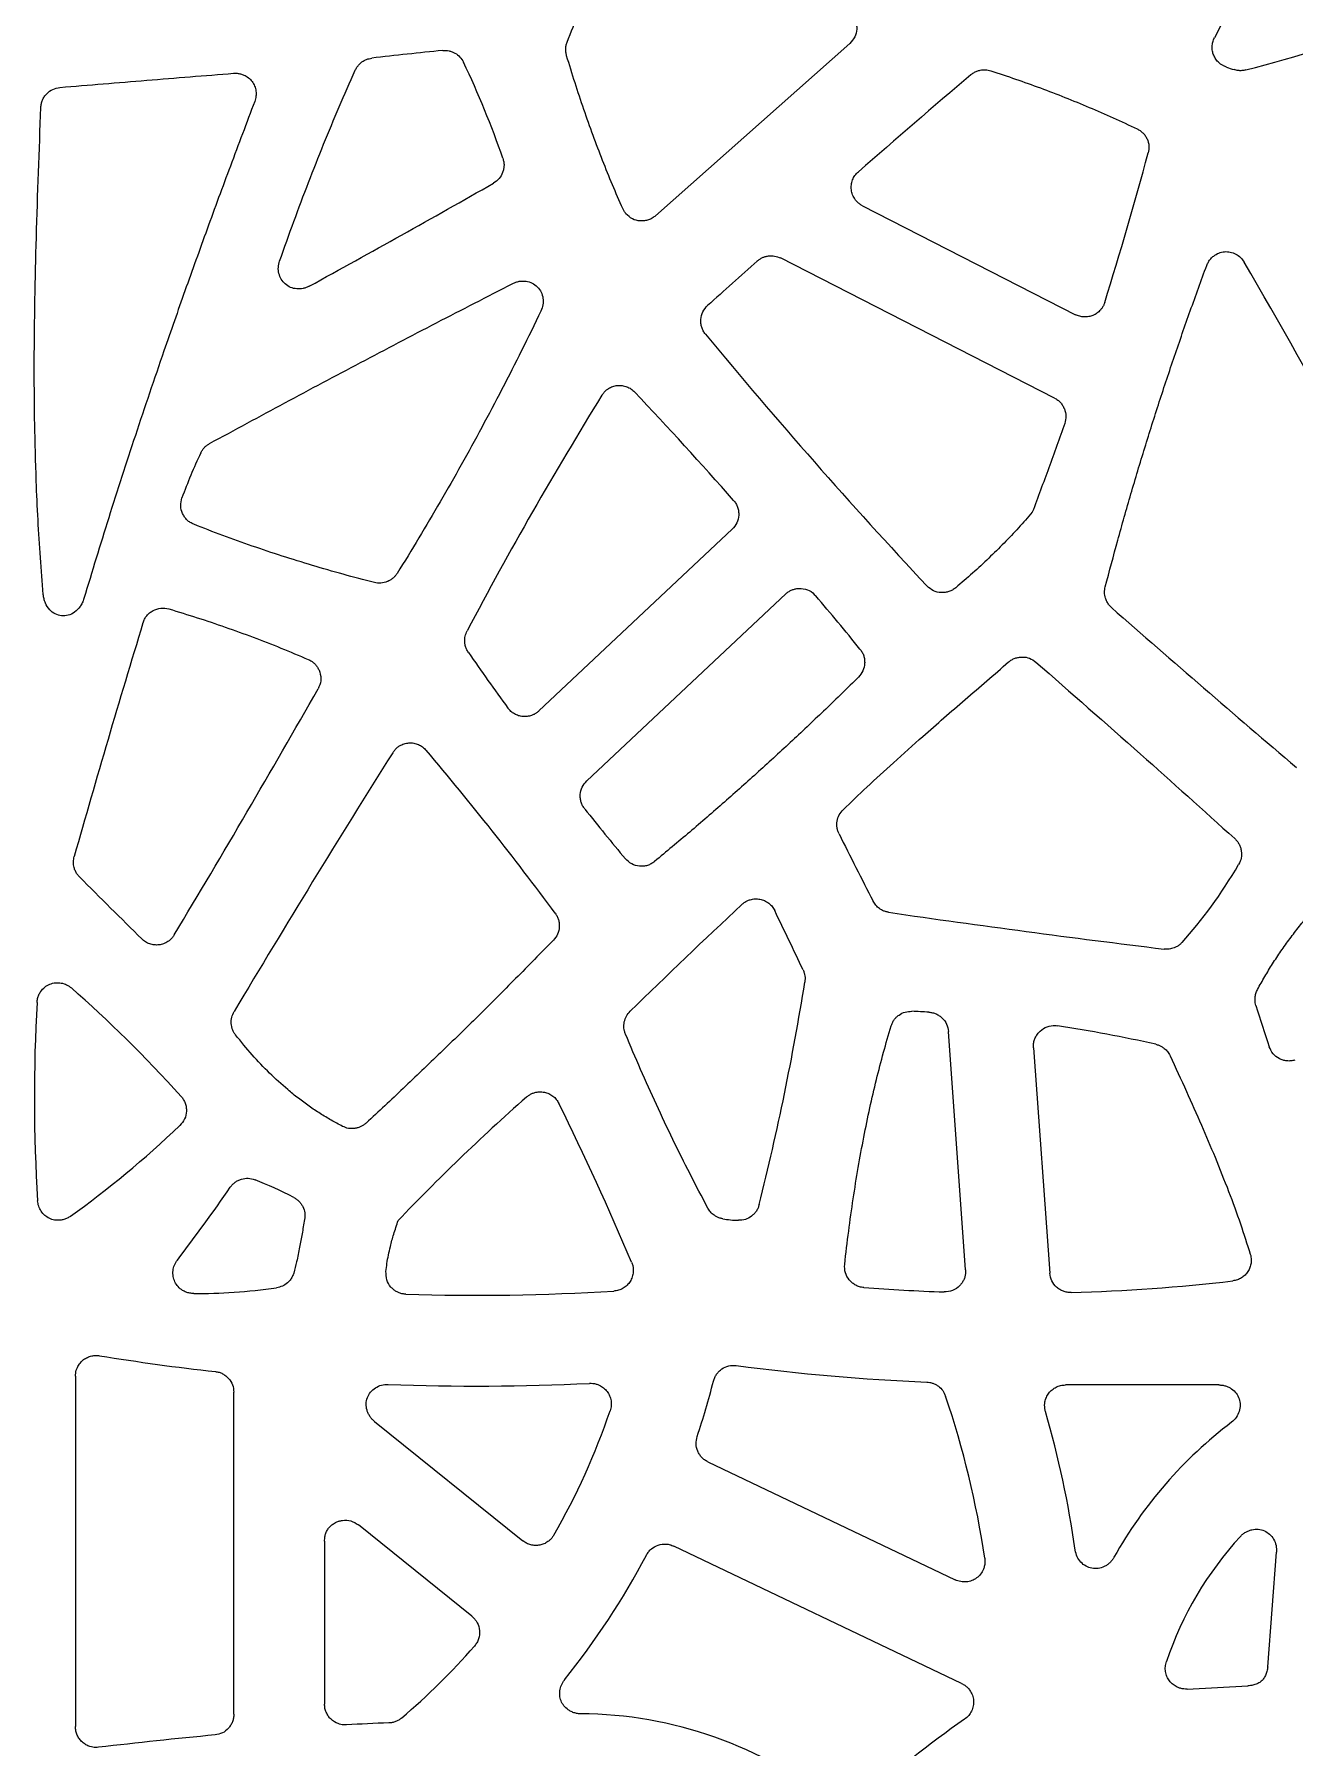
# Model space of a CAD drawing. Header units: millimetres. Extents: x -4 to 83, y 1 to 134.
# Drawn here: x -0.26 to 17.8, y 76.65 to 101.19 of the extents above; entities that cross this region are included whole.
import ezdxf

# ---------------------------------------------------------------- set-up
doc = ezdxf.new("R2010")
doc.units = ezdxf.units.MM

msp = doc.modelspace()

# ---------------------------------------------------------------- linework, layer by layer
at = {"color": 7, "linetype": 'Continuous', "lineweight": 25}
for p, q in [((18.223, 104.231), (16.646, 101.139)), ((8.639, 98.592), (11.421, 101.06)), ((11.606, 98.732), (14.655, 97.174)), ((14.355, 95.98), (10.43, 97.986)), ((6.969, 91.497), (9.738, 94.1)), ((10.504, 93.173), (7.655, 90.495)), ((13.081, 83.494), (12.835, 86.907)), ((14.055, 86.671), (14.288, 83.443)), ((0.329, 81.968), (0.329, 76.948)), ((2.598, 77.125), (2.598, 81.738)), ((16.71, 81.843), (14.512, 81.843)), ((4.613, 81.32), (6.738, 79.61)), ((9.39, 80.741), (12.932, 79.051)), ((6.007, 78.529), (4.382, 79.837)), ((3.898, 79.605), (3.898, 77.271)), ((13.025, 77.566), (8.9, 79.534)), ((17.409, 77.807), (17.535, 79.448)), ((16.256, 77.487), (17.127, 77.533))]:
    msp.add_line(p, q, dxfattribs=at)
for centre, radius, start, end in [((11.452, 122.511), 22.55, 284.4975, 290.2885), ((10.765, 47.747), 53.462, 95.5543, 96.6498), ((-6.307, 94.994), 13.503, 19.1071, 25.4178), ((26.596, 130.314), 31.167, 251.7159, 251.9314), ((133.085, -40.07), 184.862, 130.44716, 131.10649), ((-39.388, 114.357), 57.056, 342.6588, 344.8965), ((-84.636, 258.656), 183.696, 298.73527, 299.67845), ((127.32, -33.515), 176.132, 131.72411, 132.0345), ((-43.194, 62.521), 69.897, 25.42377, 30.43347), ((67.97, 145.254), 75.988, 219.52353, 223.14873), ((57.842, 65.184), 58.72, 148.32363, 152.11666), ((-41.262, 49.38), 68.118, 41.49782, 43.26587), ((8.505, 92.155), 7.068, 154.5373, 160.2103), ((-44.784, 46.326), 72.78, 39.26012, 40.04086), ((129.977, 223.151), 173.566, 228.58987, 229.74507), ((173.354, 40.302), 179.877, 163.04441, 164.15639), ((40.603, 116.331), 42.143, 214.7059, 216.0356), ((-153.942, 181.702), 181.56, 329.03606, 330.32437), ((157.749, -5.316), 180.633, 147.81476, 149.19412), ((-30.022, 61.009), 46.335, 36.5459, 40.2281), ((39.314, 115.354), 40.525, 218.562, 219.8638), ((172.874, 170.956), 180.868, 206.68327, 207.02512), ((78.342, 166.601), 109.91, 224.82509, 225.48218), ((88.857, 4.489), 115.472, 133.1568, 134.25427), ((-153.753, 9.576), 182.152, 25.42813, 25.7241), ((37.278, 263.246), 176.456, 261.75681, 263.05031), ((-25.588, 93.411), 36.825, 345.8783, 350.942), ((23.628, 85.975), 23.888, 176.7671, 183.5829), ((11.447, 68.271), 18.944, 86.6476, 87.3814), ((54.223, 98.87), 38.756, 197.4067, 198.321), ((11.109, 65.558), 21.68, 77.4898, 81.277), ((-32.867, 66.125), 44.719, 23.0032, 26.2086), ((-18.509, 99.19), 25.575, 322.5291, 325.417), ((13.864, 113.284), 30.129, 265.7333, 267.9254), ((13.863, 109.536), 26.379, 271.5849, 276.6324), ((6.063, 115.421), 32.294, 268.2274, 273.5096), ((6.063, 115.42), 33.594, 260.7696, 263.6254), ((13.864, 113.284), 31.429, 262.5633, 267.5576), ((6.063, 115.42), 33.594, 267.8643, 272.7793), ((-1.474, 84.681), 11.291, 341.5327, 345.7307), ((0.329, 77.438), 13.168, 8.4061, 18.8022), ((-1.474, 84.681), 9.991, 330.0495, 341.2728), ((0.329, 77.438), 14.468, 8.0994, 16.1479), ((20.727, 76.27), 6.333, 127.2858, 150.6575), ((20.727, 76.27), 5.033, 137.4575, 161.3448), ((-1.474, 84.681), 11.291, 321.2676, 332.1426), ((-1.474, 84.681), 9.991, 310.392, 318.8088), ((7.543, 71.315), 5.817, 51.1427, 89.7809)]:
    msp.add_arc(centre, radius, start, end, dxfattribs=at)
for points, knots in [([(7.372, 101.077), (7.429, 101.222), (7.544, 101.518), (7.73, 101.967), (7.862, 102.27), (7.929, 102.424)], [0, 0, 0, 0, 0.320717, 0.654023, 1, 1, 1, 1]), ([(11.443, 101.484), (11.456, 101.469), (11.482, 101.438), (11.507, 101.384), (11.521, 101.326), (11.523, 101.247), (11.501, 101.147), (11.448, 101.089), (11.421, 101.06)], [0, 0, 0, 0, 0.127946, 0.251048, 0.374825, 0.504707, 0.751676, 1, 1, 1, 1]), ([(16.818, 100.721), (16.805, 100.726), (16.778, 100.736), (16.742, 100.757), (16.703, 100.788), (16.665, 100.832), (16.634, 100.888), (16.616, 100.951), (16.612, 101.015), (16.62, 101.08), (16.638, 101.119), (16.646, 101.139)], [0, 0, 0, 0, 0.083404, 0.165583, 0.248235, 0.373392, 0.499467, 0.622628, 0.750865, 0.873622, 1, 1, 1, 1]), ([(5.591, 100.958), (5.606, 100.959), (5.636, 100.96), (5.681, 100.954), (5.725, 100.941), (5.78, 100.915), (5.842, 100.869), (5.873, 100.816), (5.888, 100.789)], [0, 0, 0, 0, 0.125883, 0.2493, 0.373272, 0.500779, 0.749942, 1, 1, 1, 1]), ([(7.365, 100.884), (7.361, 100.9), (7.353, 100.932), (7.351, 100.981), (7.356, 101.03), (7.367, 101.061), (7.372, 101.077)], [0, 0, 0, 0, 0.248921, 0.499979, 0.749651, 1, 1, 1, 1]), ([(8.169, 98.693), (8.12, 98.806), (8.02, 99.034), (7.879, 99.384), (7.743, 99.744), (7.611, 100.114), (7.484, 100.495), (7.405, 100.754), (7.365, 100.884)], [0, 0, 0, 0, 0.158097, 0.319517, 0.484344, 0.652652, 0.824515, 1, 1, 1, 1]), ([(3.254, 97.941), (3.321, 98.132), (3.455, 98.509), (3.666, 99.067), (3.882, 99.614), (4.105, 100.15), (4.26, 100.501), (4.337, 100.675)], [0, 0, 0, 0, 0.20564, 0.408402, 0.608344, 0.805523, 1, 1, 1, 1]), ([(4.337, 100.675), (4.345, 100.69), (4.36, 100.721), (4.393, 100.761), (4.438, 100.8), (4.498, 100.835), (4.549, 100.844), (4.574, 100.849)], [0, 0, 0, 0, 0.166699, 0.331806, 0.500344, 0.749838, 1, 1, 1, 1]), ([(13.157, 100.611), (13.17, 100.621), (13.197, 100.642), (13.243, 100.663), (13.299, 100.68), (13.367, 100.686), (13.417, 100.674), (13.441, 100.668)], [0, 0, 0, 0, 0.16658, 0.331794, 0.500522, 0.749873, 1, 1, 1, 1]), ([(13.441, 100.668), (13.56, 100.629), (13.799, 100.55), (14.153, 100.423), (14.504, 100.288), (14.852, 100.145), (15.197, 99.996), (15.424, 99.889), (15.538, 99.836)], [0, 0, 0, 0, 0.166802, 0.333442, 0.5, 0.666558, 0.833198, 1, 1, 1, 1]), ([(17.097, 100.679), (17.078, 100.675), (17.041, 100.668), (16.984, 100.669), (16.948, 100.679), (16.93, 100.684)], [0, 0, 0, 0, 0.335403, 0.664597, 1, 1, 1, 1]), ([(-0.166, 100.144), (-0.165, 100.163), (-0.162, 100.198), (-0.145, 100.249), (-0.119, 100.297), (-0.074, 100.353), (-0.001, 100.41), (0.071, 100.423), (0.106, 100.429)], [0, 0, 0, 0, 0.126418, 0.249204, 0.372642, 0.500948, 0.750339, 1, 1, 1, 1]), ([(0.106, 100.429), (0.521, 100.464), (1.35, 100.533), (2.18, 100.599), (2.595, 100.632)], [0, 0, 0, 0, 0.499447, 1, 1, 1, 1]), ([(2.595, 100.632), (2.612, 100.632), (2.645, 100.633), (2.695, 100.625), (2.75, 100.605), (2.808, 100.57), (2.861, 100.516), (2.898, 100.449), (2.917, 100.377), (2.919, 100.301), (2.904, 100.253), (2.897, 100.229)], [0, 0, 0, 0, 0.084798, 0.167363, 0.250089, 0.376405, 0.503178, 0.624447, 0.751969, 0.874104, 1, 1, 1, 1]), ([(-0.132, 93.167), (-0.147, 93.342), (-0.176, 93.698), (-0.209, 94.239), (-0.238, 94.881), (-0.258, 95.634), (-0.265, 96.798), (-0.237, 98.307), (-0.19, 99.523), (-0.166, 100.144)], [0, 0, 0, 0, 0.075574, 0.153249, 0.233044, 0.35142, 0.477216, 0.732809, 1, 1, 1, 1]), ([(2.897, 100.229), (2.78, 99.92), (2.549, 99.311), (2.217, 98.406), (1.899, 97.524), (1.555, 96.54), (1.188, 95.456), (0.805, 94.274), (0.567, 93.493), (0.449, 93.107)], [0, 0, 0, 0, 0.131428, 0.259408, 0.383949, 0.505057, 0.674605, 0.839576, 1, 1, 1, 1]), ([(15.538, 99.836), (15.553, 99.828), (15.584, 99.812), (15.623, 99.778), (15.656, 99.738), (15.69, 99.678), (15.715, 99.593), (15.704, 99.524), (15.698, 99.49)], [0, 0, 0, 0, 0.126391, 0.249361, 0.372844, 0.500723, 0.75011, 1, 1, 1, 1]), ([(6.452, 99.414), (6.456, 99.397), (6.466, 99.364), (6.47, 99.313), (6.464, 99.261), (6.445, 99.195), (6.403, 99.117), (6.346, 99.078), (6.318, 99.058)], [0, 0, 0, 0, 0.126413, 0.249395, 0.372848, 0.500628, 0.750099, 1, 1, 1, 1]), ([(11.606, 98.732), (11.592, 98.74), (11.564, 98.756), (11.527, 98.788), (11.491, 98.832), (11.46, 98.89), (11.442, 98.961), (11.442, 99.034), (11.46, 99.105), (11.494, 99.17), (11.529, 99.204), (11.546, 99.222)], [0, 0, 0, 0, 0.084644, 0.167155, 0.249773, 0.376041, 0.503038, 0.624502, 0.75188, 0.874089, 1, 1, 1, 1]), ([(8.215, 98.62), (8.207, 98.631), (8.189, 98.654), (8.176, 98.68), (8.169, 98.693)], [0, 0, 0, 0, 0.496738, 1, 1, 1, 1]), ([(8.639, 98.592), (8.623, 98.579), (8.593, 98.555), (8.539, 98.53), (8.482, 98.517), (8.403, 98.515), (8.302, 98.537), (8.244, 98.592), (8.215, 98.62)], [0, 0, 0, 0, 0.126549, 0.248566, 0.371151, 0.499336, 0.749993, 1, 1, 1, 1]), ([(3.678, 97.582), (3.664, 97.575), (3.636, 97.561), (3.591, 97.549), (3.545, 97.542), (3.484, 97.543), (3.409, 97.561), (3.333, 97.61), (3.273, 97.679), (3.24, 97.763), (3.23, 97.854), (3.246, 97.912), (3.254, 97.941)], [0, 0, 0, 0, 0.065081, 0.128732, 0.192368, 0.257408, 0.38034, 0.506593, 0.628349, 0.751971, 0.874706, 1, 1, 1, 1]), ([(10.096, 97.943), (10.108, 97.952), (10.131, 97.971), (10.17, 97.992), (10.212, 98.008), (10.27, 98.019), (10.347, 98.02), (10.402, 97.997), (10.43, 97.986)], [0, 0, 0, 0, 0.125706, 0.249135, 0.373195, 0.500753, 0.750134, 1, 1, 1, 1]), ([(16.536, 97.879), (16.544, 97.897), (16.559, 97.931), (16.593, 97.977), (16.641, 98.022), (16.707, 98.061), (16.789, 98.08), (16.874, 98.075), (16.953, 98.046), (17.024, 97.997), (17.056, 97.95), (17.072, 97.926)], [0, 0, 0, 0, 0.084741, 0.167814, 0.252166, 0.377344, 0.502032, 0.622892, 0.749506, 0.873214, 1, 1, 1, 1]), ([(15.082, 93.276), (15.141, 93.499), (15.26, 93.943), (15.449, 94.607), (15.647, 95.267), (15.855, 95.925), (16.073, 96.579), (16.299, 97.231), (16.457, 97.663), (16.536, 97.879)], [0, 0, 0, 0, 0.14293, 0.285787, 0.4286, 0.5714, 0.714213, 0.85707, 1, 1, 1, 1]), ([(2.25, 95.328), (2.61, 95.523), (3.329, 95.913), (4.414, 96.49), (5.501, 97.06), (6.23, 97.433), (6.594, 97.62)], [0, 0, 0, 0, 0.250053, 0.500063, 0.750042, 1, 1, 1, 1]), ([(6.594, 97.62), (6.609, 97.627), (6.638, 97.641), (6.686, 97.653), (6.735, 97.657), (6.798, 97.654), (6.875, 97.631), (6.95, 97.574), (7.006, 97.498), (7.031, 97.409), (7.032, 97.314), (7.009, 97.256), (6.998, 97.226)], [0, 0, 0, 0, 0.065924, 0.130258, 0.194523, 0.260249, 0.382329, 0.508153, 0.629047, 0.7511, 0.874191, 1, 1, 1, 1]), ([(6.998, 97.226), (6.906, 97.037), (6.724, 96.662), (6.44, 96.106), (6.152, 95.56), (5.858, 95.023), (5.557, 94.495), (5.252, 93.977), (5.042, 93.637), (4.937, 93.468)], [0, 0, 0, 0, 0.146731, 0.292112, 0.436178, 0.578964, 0.720504, 0.860837, 1, 1, 1, 1]), ([(9.355, 96.895), (9.344, 96.91), (9.321, 96.941), (9.299, 96.993), (9.288, 97.049), (9.287, 97.125), (9.308, 97.221), (9.36, 97.277), (9.386, 97.306)], [0, 0, 0, 0, 0.126739, 0.249309, 0.372495, 0.501015, 0.750363, 1, 1, 1, 1]), ([(15.075, 97.35), (15.07, 97.337), (15.061, 97.31), (15.039, 97.273), (15.008, 97.233), (14.965, 97.194), (14.908, 97.162), (14.845, 97.143), (14.78, 97.139), (14.715, 97.148), (14.675, 97.165), (14.655, 97.174)], [0, 0, 0, 0, 0.083528, 0.165394, 0.247326, 0.373313, 0.50073, 0.622793, 0.750154, 0.873577, 1, 1, 1, 1]), ([(7.87, 96.019), (7.879, 96.031), (7.896, 96.057), (7.928, 96.089), (7.97, 96.121), (8.026, 96.147), (8.093, 96.162), (8.162, 96.161), (8.228, 96.144), (8.29, 96.114), (8.323, 96.082), (8.34, 96.067)], [0, 0, 0, 0, 0.084414, 0.166922, 0.249489, 0.375505, 0.502853, 0.624662, 0.751794, 0.87416, 1, 1, 1, 1]), ([(14.355, 95.98), (14.371, 95.971), (14.402, 95.953), (14.441, 95.917), (14.473, 95.873), (14.505, 95.81), (14.527, 95.72), (14.51, 95.651), (14.501, 95.617)], [0, 0, 0, 0, 0.126812, 0.250224, 0.374523, 0.503908, 0.752259, 1, 1, 1, 1]), ([(2.124, 95.194), (2.131, 95.208), (2.145, 95.235), (2.175, 95.271), (2.21, 95.303), (2.237, 95.319), (2.25, 95.328)], [0, 0, 0, 0, 0.249069, 0.499854, 0.749842, 1, 1, 1, 1]), ([(2.025, 94.171), (2.007, 94.179), (1.973, 94.195), (1.928, 94.231), (1.89, 94.275), (1.853, 94.341), (1.827, 94.437), (1.845, 94.511), (1.854, 94.548)], [0, 0, 0, 0, 0.127075, 0.250036, 0.373811, 0.503236, 0.751855, 1, 1, 1, 1]), ([(9.757, 94.514), (9.769, 94.499), (9.793, 94.469), (9.817, 94.417), (9.83, 94.361), (9.833, 94.284), (9.814, 94.187), (9.763, 94.129), (9.738, 94.1)], [0, 0, 0, 0, 0.126726, 0.249392, 0.372927, 0.50216, 0.751453, 1, 1, 1, 1]), ([(14.037, 94.344), (13.972, 94.27), (13.841, 94.119), (13.632, 93.9), (13.412, 93.683), (13.182, 93.469), (13.021, 93.331), (12.94, 93.262)], [0, 0, 0, 0, 0.192429, 0.388421, 0.588205, 0.791997, 1, 1, 1, 1]), ([(4.611, 93.337), (4.462, 93.376), (4.165, 93.453), (3.725, 93.58), (3.29, 93.715), (2.862, 93.858), (2.44, 94.009), (2.163, 94.117), (2.025, 94.171)], [0, 0, 0, 0, 0.169958, 0.338498, 0.505695, 0.671626, 0.836367, 1, 1, 1, 1]), ([(4.937, 93.468), (4.928, 93.455), (4.91, 93.429), (4.877, 93.397), (4.838, 93.369), (4.782, 93.342), (4.704, 93.322), (4.642, 93.332), (4.611, 93.337)], [0, 0, 0, 0, 0.125977, 0.24929, 0.373146, 0.500713, 0.749976, 1, 1, 1, 1]), ([(12.94, 93.262), (12.924, 93.25), (12.895, 93.227), (12.843, 93.205), (12.787, 93.193), (12.712, 93.191), (12.616, 93.211), (12.559, 93.261), (12.53, 93.286)], [0, 0, 0, 0, 0.126745, 0.249549, 0.373192, 0.502361, 0.75149, 1, 1, 1, 1]), ([(15.173, 92.978), (15.16, 92.991), (15.134, 93.016), (15.105, 93.063), (15.081, 93.122), (15.067, 93.195), (15.077, 93.249), (15.082, 93.276)], [0, 0, 0, 0, 0.166726, 0.331637, 0.500504, 0.749931, 1, 1, 1, 1]), ([(0.449, 93.107), (0.442, 93.087), (0.428, 93.047), (0.387, 92.977), (0.322, 92.909), (0.228, 92.863), (0.13, 92.854), (0.035, 92.883), (-0.048, 92.947), (-0.097, 93.027), (-0.124, 93.103), (-0.13, 93.145), (-0.132, 93.167)], [0, 0, 0, 0, 0.073909, 0.146737, 0.275774, 0.391924, 0.500257, 0.607442, 0.723329, 0.852918, 0.925596, 1, 1, 1, 1]), ([(10.504, 93.173), (10.516, 93.183), (10.54, 93.204), (10.583, 93.228), (10.628, 93.244), (10.676, 93.252), (10.749, 93.253), (10.848, 93.232), (10.906, 93.175), (10.935, 93.147)], [0, 0, 0, 0, 0.10222, 0.200795, 0.298516, 0.398244, 0.502675, 0.751766, 1, 1, 1, 1]), ([(1.297, 92.76), (1.303, 92.778), (1.317, 92.815), (1.349, 92.863), (1.391, 92.904), (1.456, 92.946), (1.551, 92.98), (1.627, 92.966), (1.666, 92.959)], [0, 0, 0, 0, 0.126993, 0.249769, 0.373415, 0.502914, 0.751798, 1, 1, 1, 1]), ([(1.666, 92.959), (1.802, 92.918), (2.073, 92.835), (2.476, 92.7), (2.876, 92.555), (3.273, 92.401), (3.534, 92.29), (3.664, 92.235)], [0, 0, 0, 0, 0.200117, 0.400059, 0.599941, 0.799883, 1, 1, 1, 1]), ([(5.958, 92.337), (5.949, 92.352), (5.93, 92.383), (5.912, 92.434), (5.903, 92.497), (5.907, 92.57), (5.929, 92.62), (5.94, 92.645)], [0, 0, 0, 0, 0.166756, 0.331667, 0.500363, 0.749882, 1, 1, 1, 1]), ([(11.568, 92.384), (11.579, 92.369), (11.601, 92.339), (11.623, 92.289), (11.635, 92.235), (11.637, 92.162), (11.618, 92.069), (11.571, 92.012), (11.547, 91.983)], [0, 0, 0, 0, 0.126601, 0.249337, 0.372666, 0.500989, 0.750266, 1, 1, 1, 1]), ([(3.664, 92.235), (3.68, 92.227), (3.71, 92.213), (3.749, 92.182), (3.783, 92.145), (3.809, 92.103), (3.838, 92.033), (3.855, 91.929), (3.822, 91.852), (3.805, 91.814)], [0, 0, 0, 0, 0.102572, 0.201176, 0.298803, 0.398536, 0.50327, 0.75208, 1, 1, 1, 1]), ([(11.327, 90.083), (11.44, 90.191), (11.677, 90.419), (12.058, 90.768), (12.528, 91.187), (13.079, 91.666), (13.49, 92.02), (13.698, 92.199)], [0, 0, 0, 0, 0.147491, 0.310222, 0.488234, 0.7412, 1, 1, 1, 1]), ([(13.698, 92.199), (13.713, 92.21), (13.74, 92.231), (13.789, 92.254), (13.841, 92.267), (13.912, 92.273), (14.002, 92.26), (14.06, 92.218), (14.089, 92.197)], [0, 0, 0, 0, 0.126713, 0.25005, 0.374255, 0.503484, 0.752194, 1, 1, 1, 1]), ([(14.089, 92.197), (14.589, 91.759), (15.545, 90.923), (16.488, 90.073), (16.937, 89.669)], [0, 0, 0, 0, 0.524056, 1, 1, 1, 1]), ([(11.547, 91.983), (11.391, 91.83), (11.078, 91.523), (10.601, 91.072), (10.117, 90.628), (9.627, 90.191), (9.13, 89.761), (8.794, 89.481), (8.626, 89.341)], [0, 0, 0, 0, 0.166729, 0.333383, 0.5, 0.666617, 0.833271, 1, 1, 1, 1]), ([(6.969, 91.497), (6.958, 91.488), (6.937, 91.47), (6.901, 91.448), (6.856, 91.429), (6.801, 91.416), (6.738, 91.415), (6.675, 91.428), (6.617, 91.453), (6.564, 91.49), (6.538, 91.523), (6.524, 91.539)], [0, 0, 0, 0, 0.083429, 0.165622, 0.248221, 0.37334, 0.499603, 0.622826, 0.750915, 0.873641, 1, 1, 1, 1]), ([(4.874, 90.899), (4.883, 90.912), (4.901, 90.938), (4.934, 90.971), (4.979, 91.003), (5.036, 91.029), (5.106, 91.042), (5.176, 91.039), (5.243, 91.018), (5.305, 90.984), (5.337, 90.95), (5.353, 90.933)], [0, 0, 0, 0, 0.08454, 0.167053, 0.249608, 0.375757, 0.503109, 0.624703, 0.751776, 0.874115, 1, 1, 1, 1]), ([(7.626, 90.093), (7.615, 90.108), (7.593, 90.138), (7.572, 90.189), (7.561, 90.243), (7.56, 90.317), (7.581, 90.411), (7.63, 90.467), (7.655, 90.495)], [0, 0, 0, 0, 0.12657, 0.249232, 0.372528, 0.500936, 0.75035, 1, 1, 1, 1]), ([(11.269, 89.736), (11.262, 89.75), (11.249, 89.778), (11.239, 89.824), (11.236, 89.871), (11.241, 89.934), (11.265, 90.011), (11.306, 90.059), (11.327, 90.083)], [0, 0, 0, 0, 0.125878, 0.249164, 0.373102, 0.500888, 0.75014, 1, 1, 1, 1]), ([(16.937, 89.669), (16.949, 89.657), (16.973, 89.633), (17.001, 89.59), (17.021, 89.542), (17.036, 89.476), (17.037, 89.389), (17.008, 89.328), (16.993, 89.297)], [0, 0, 0, 0, 0.12702, 0.25095, 0.375677, 0.505016, 0.752804, 1, 1, 1, 1]), ([(17.263, 87.507), (17.298, 87.569), (17.367, 87.694), (17.479, 87.877), (17.599, 88.058), (17.727, 88.237), (17.863, 88.414), (18.062, 88.656), (18.336, 88.957), (18.696, 89.306), (18.956, 89.521), (19.087, 89.629)], [0, 0, 0, 0, 0.075453, 0.151683, 0.22879, 0.306868, 0.38601, 0.466304, 0.64134, 0.818984, 1, 1, 1, 1]), ([(0.386, 89.12), (0.375, 89.133), (0.351, 89.159), (0.326, 89.205), (0.305, 89.263), (0.295, 89.334), (0.306, 89.385), (0.311, 89.411)], [0, 0, 0, 0, 0.166611, 0.331654, 0.500434, 0.749984, 1, 1, 1, 1]), ([(8.626, 89.34), (8.61, 89.329), (8.579, 89.306), (8.525, 89.283), (8.468, 89.272), (8.39, 89.272), (8.292, 89.297), (8.236, 89.352), (8.208, 89.379)], [0, 0, 0, 0, 0.126949, 0.249433, 0.372486, 0.501078, 0.750273, 1, 1, 1, 1]), ([(9.875, 88.725), (9.887, 88.735), (9.91, 88.755), (9.951, 88.778), (10.002, 88.798), (10.064, 88.808), (10.134, 88.804), (10.202, 88.783), (10.261, 88.746), (10.313, 88.698), (10.335, 88.657), (10.347, 88.637)], [0, 0, 0, 0, 0.084472, 0.166999, 0.249647, 0.375784, 0.502961, 0.624542, 0.751738, 0.87415, 1, 1, 1, 1]), ([(11.979, 88.613), (11.963, 88.616), (11.932, 88.622), (11.888, 88.64), (11.841, 88.669), (11.793, 88.712), (11.768, 88.752), (11.756, 88.773)], [0, 0, 0, 0, 0.166438, 0.331778, 0.500308, 0.749918, 1, 1, 1, 1]), ([(7.202, 88.6), (7.212, 88.585), (7.231, 88.556), (7.25, 88.507), (7.26, 88.456), (7.261, 88.386), (7.243, 88.297), (7.199, 88.242), (7.176, 88.215)], [0, 0, 0, 0, 0.126319, 0.249201, 0.372689, 0.500769, 0.750195, 1, 1, 1, 1]), ([(1.744, 88.29), (1.736, 88.277), (1.719, 88.252), (1.688, 88.22), (1.647, 88.188), (1.592, 88.161), (1.526, 88.144), (1.458, 88.144), (1.393, 88.158), (1.331, 88.186), (1.297, 88.216), (1.28, 88.231)], [0, 0, 0, 0, 0.084292, 0.166806, 0.249452, 0.37552, 0.502826, 0.624512, 0.751608, 0.874201, 1, 1, 1, 1]), ([(7.176, 88.215), (6.996, 88.031), (6.639, 87.665), (6.1, 87.128), (5.563, 86.604), (5.029, 86.092), (4.671, 85.759), (4.493, 85.594)], [0, 0, 0, 0, 0.205788, 0.40866, 0.608637, 0.805742, 1, 1, 1, 1]), ([(16.184, 88.183), (16.173, 88.172), (16.151, 88.149), (16.111, 88.123), (16.061, 88.099), (15.999, 88.083), (15.951, 88.085), (15.927, 88.087)], [0, 0, 0, 0, 0.166548, 0.331874, 0.50028, 0.749786, 1, 1, 1, 1]), ([(10.753, 87.788), (10.759, 87.774), (10.771, 87.746), (10.78, 87.703), (10.783, 87.658), (10.78, 87.628), (10.778, 87.613)], [0, 0, 0, 0, 0.252838, 0.499891, 0.746999, 1, 1, 1, 1]), ([(-0.222, 87.322), (-0.22, 87.341), (-0.216, 87.378), (-0.197, 87.432), (-0.165, 87.489), (-0.113, 87.545), (-0.04, 87.587), (0.042, 87.608), (0.125, 87.604), (0.205, 87.579), (0.249, 87.546), (0.271, 87.529)], [0, 0, 0, 0, 0.085303, 0.16927, 0.254829, 0.37914, 0.505882, 0.628352, 0.753822, 0.875616, 1, 1, 1, 1]), ([(17.241, 87.276), (17.238, 87.289), (17.231, 87.314), (17.227, 87.354), (17.228, 87.4), (17.238, 87.453), (17.255, 87.489), (17.263, 87.507)], [0, 0, 0, 0, 0.165998, 0.331842, 0.500503, 0.74982, 1, 1, 1, 1]), ([(2.623, 86.856), (2.614, 86.868), (2.597, 86.892), (2.579, 86.933), (2.566, 86.976), (2.558, 87.035), (2.563, 87.111), (2.589, 87.165), (2.602, 87.192)], [0, 0, 0, 0, 0.125538, 0.248736, 0.372465, 0.499557, 0.749517, 1, 1, 1, 1]), ([(8.209, 86.869), (8.204, 86.883), (8.193, 86.91), (8.186, 86.954), (8.185, 86.999), (8.193, 87.057), (8.217, 87.129), (8.256, 87.174), (8.276, 87.196)], [0, 0, 0, 0, 0.125788, 0.249235, 0.373194, 0.500488, 0.749979, 1, 1, 1, 1]), ([(12.014, 86.985), (12.02, 87), (12.031, 87.031), (12.056, 87.073), (12.088, 87.111), (12.139, 87.152), (12.214, 87.192), (12.28, 87.194), (12.313, 87.196)], [0, 0, 0, 0, 0.126343, 0.249585, 0.373259, 0.500863, 0.749998, 1, 1, 1, 1]), ([(12.555, 87.183), (12.573, 87.181), (12.608, 87.177), (12.659, 87.16), (12.706, 87.133), (12.761, 87.088), (12.817, 87.014), (12.829, 86.943), (12.835, 86.907)], [0, 0, 0, 0, 0.126469, 0.249273, 0.372643, 0.500758, 0.750225, 1, 1, 1, 1]), ([(11.349, 83.569), (11.367, 83.728), (11.404, 84.042), (11.469, 84.504), (11.541, 84.953), (11.621, 85.387), (11.707, 85.807), (11.802, 86.213), (11.902, 86.604), (11.977, 86.859), (12.014, 86.985)], [0, 0, 0, 0, 0.137836, 0.271888, 0.402208, 0.528852, 0.651884, 0.771368, 0.88738, 1, 1, 1, 1]), ([(14.055, 86.671), (14.054, 86.692), (14.053, 86.732), (14.067, 86.79), (14.093, 86.844), (14.14, 86.907), (14.218, 86.972), (14.296, 86.984), (14.335, 86.99)], [0, 0, 0, 0, 0.128521, 0.252453, 0.377175, 0.507966, 0.753879, 1, 1, 1, 1]), ([(14.335, 86.99), (14.345, 86.991), (14.366, 86.991), (14.386, 86.989), (14.397, 86.987)], [0, 0, 0, 0, 0.495804, 1, 1, 1, 1]), ([(4.155, 85.547), (4.101, 85.576), (3.992, 85.633), (3.833, 85.73), (3.675, 85.835), (3.52, 85.95), (3.329, 86.105), (3.105, 86.308), (2.855, 86.57), (2.701, 86.76), (2.623, 86.856)], [0, 0, 0, 0, 0.090478, 0.182164, 0.275263, 0.36997, 0.46647, 0.639263, 0.816816, 1, 1, 1, 1]), ([(9.388, 84.377), (9.303, 84.539), (9.131, 84.865), (8.886, 85.359), (8.65, 85.858), (8.424, 86.361), (8.28, 86.699), (8.209, 86.869)], [0, 0, 0, 0, 0.200073, 0.400036, 0.599964, 0.799927, 1, 1, 1, 1]), ([(15.805, 86.723), (15.82, 86.719), (15.849, 86.712), (15.89, 86.691), (15.934, 86.661), (15.978, 86.619), (15.999, 86.579), (16.01, 86.559)], [0, 0, 0, 0, 0.166385, 0.331852, 0.500324, 0.749968, 1, 1, 1, 1]), ([(17.797, 86.496), (17.778, 86.491), (17.741, 86.482), (17.684, 86.483), (17.628, 86.494), (17.558, 86.524), (17.478, 86.582), (17.447, 86.653), (17.431, 86.688)], [0, 0, 0, 0, 0.126781, 0.249354, 0.372553, 0.501143, 0.750364, 1, 1, 1, 1]), ([(16.01, 86.559), (16.089, 86.389), (16.242, 86.059), (16.457, 85.573), (16.66, 85.095), (16.848, 84.625), (17.018, 84.162), (17.114, 83.861), (17.16, 83.716)], [0, 0, 0, 0, 0.183063, 0.355888, 0.518514, 0.690988, 0.85143, 1, 1, 1, 1]), ([(1.842, 85.976), (1.854, 85.961), (1.878, 85.931), (1.903, 85.879), (1.917, 85.823), (1.92, 85.746), (1.902, 85.648), (1.851, 85.589), (1.826, 85.56)], [0, 0, 0, 0, 0.126971, 0.249781, 0.373415, 0.502762, 0.751628, 1, 1, 1, 1]), ([(6.79, 85.966), (6.802, 85.976), (6.826, 85.995), (6.866, 86.017), (6.916, 86.035), (6.977, 86.044), (7.046, 86.039), (7.112, 86.018), (7.17, 85.982), (7.221, 85.935), (7.243, 85.895), (7.255, 85.875)], [0, 0, 0, 0, 0.084666, 0.167502, 0.250506, 0.376233, 0.503114, 0.624486, 0.751302, 0.873989, 1, 1, 1, 1]), ([(4.493, 85.594), (4.481, 85.584), (4.458, 85.564), (4.418, 85.542), (4.376, 85.526), (4.316, 85.513), (4.239, 85.512), (4.183, 85.535), (4.155, 85.547)], [0, 0, 0, 0, 0.126516, 0.250575, 0.375198, 0.503363, 0.751324, 1, 1, 1, 1]), ([(2.547, 84.674), (2.557, 84.687), (2.577, 84.714), (2.615, 84.747), (2.659, 84.773), (2.721, 84.797), (2.805, 84.81), (2.869, 84.791), (2.901, 84.782)], [0, 0, 0, 0, 0.126858, 0.250777, 0.375503, 0.504711, 0.752607, 1, 1, 1, 1]), ([(0.258, 84.259), (0.242, 84.249), (0.213, 84.229), (0.162, 84.21), (0.101, 84.199), (0.029, 84.202), (-0.047, 84.226), (-0.114, 84.27), (-0.166, 84.33), (-0.203, 84.402), (-0.21, 84.455), (-0.213, 84.482)], [0, 0, 0, 0, 0.085371, 0.168152, 0.251032, 0.376859, 0.502744, 0.623556, 0.750938, 0.873319, 1, 1, 1, 1]), ([(3.455, 84.529), (3.469, 84.521), (3.496, 84.505), (3.532, 84.474), (3.562, 84.438), (3.594, 84.384), (3.62, 84.307), (3.614, 84.244), (3.612, 84.212)], [0, 0, 0, 0, 0.125666, 0.248668, 0.372227, 0.49952, 0.749522, 1, 1, 1, 1]), ([(3.612, 84.212), (3.599, 84.144), (3.576, 84.012), (3.539, 83.81), (3.503, 83.622), (3.47, 83.499), (3.455, 83.444)], [0, 0, 0, 0, 0.266466, 0.512923, 0.783874, 1, 1, 1, 1]), ([(4.777, 83.469), (4.782, 83.507), (4.791, 83.585), (4.812, 83.704), (4.844, 83.844), (4.889, 84.01), (4.93, 84.133), (4.952, 84.198)], [0, 0, 0, 0, 0.152463, 0.313185, 0.482524, 0.726017, 1, 1, 1, 1]), ([(9.602, 84.223), (9.587, 84.226), (9.558, 84.232), (9.516, 84.25), (9.47, 84.278), (9.424, 84.318), (9.4, 84.357), (9.388, 84.377)], [0, 0, 0, 0, 0.166348, 0.331639, 0.499791, 0.749651, 1, 1, 1, 1]), ([(10.124, 84.426), (10.119, 84.41), (10.11, 84.378), (10.085, 84.333), (10.053, 84.294), (10.003, 84.249), (9.928, 84.207), (9.861, 84.203), (9.828, 84.201)], [0, 0, 0, 0, 0.127146, 0.25129, 0.376251, 0.505775, 0.753086, 1, 1, 1, 1]), ([(17.16, 83.716), (17.164, 83.702), (17.171, 83.674), (17.175, 83.631), (17.171, 83.581), (17.157, 83.524), (17.128, 83.465), (17.086, 83.414), (17.034, 83.375), (16.975, 83.345), (16.932, 83.337), (16.91, 83.334)], [0, 0, 0, 0, 0.083753, 0.166085, 0.248761, 0.373767, 0.499923, 0.622264, 0.749708, 0.873144, 1, 1, 1, 1]), ([(2.023, 83.153), (2.004, 83.154), (1.967, 83.156), (1.913, 83.171), (1.855, 83.2), (1.798, 83.248), (1.751, 83.317), (1.725, 83.396), (1.723, 83.479), (1.742, 83.562), (1.773, 83.608), (1.789, 83.632)], [0, 0, 0, 0, 0.085617, 0.168379, 0.251195, 0.377006, 0.502476, 0.623032, 0.750535, 0.872889, 1, 1, 1, 1]), ([(5.064, 83.142), (5.047, 83.143), (5.015, 83.146), (4.968, 83.159), (4.924, 83.18), (4.884, 83.209), (4.832, 83.261), (4.778, 83.347), (4.778, 83.428), (4.777, 83.469)], [0, 0, 0, 0, 0.102803, 0.201814, 0.299894, 0.399987, 0.504863, 0.752832, 1, 1, 1, 1]), ([(8.296, 83.601), (8.302, 83.586), (8.313, 83.556), (8.321, 83.509), (8.321, 83.453), (8.308, 83.39), (8.278, 83.325), (8.233, 83.269), (8.177, 83.226), (8.111, 83.196), (8.064, 83.19), (8.04, 83.187)], [0, 0, 0, 0, 0.084694, 0.167283, 0.249923, 0.376001, 0.503124, 0.624127, 0.750881, 0.873755, 1, 1, 1, 1]), ([(11.622, 83.239), (11.602, 83.241), (11.563, 83.246), (11.507, 83.269), (11.457, 83.302), (11.401, 83.359), (11.348, 83.448), (11.348, 83.529), (11.349, 83.569)], [0, 0, 0, 0, 0.127085, 0.249667, 0.373154, 0.502839, 0.751814, 1, 1, 1, 1]), ([(13.081, 83.494), (13.081, 83.477), (13.082, 83.444), (13.073, 83.394), (13.056, 83.348), (13.031, 83.305), (12.983, 83.247), (12.899, 83.184), (12.815, 83.178), (12.773, 83.175)], [0, 0, 0, 0, 0.1025, 0.201052, 0.298642, 0.398338, 0.503027, 0.75185, 1, 1, 1, 1]), ([(3.455, 83.444), (3.449, 83.427), (3.436, 83.391), (3.405, 83.344), (3.359, 83.297), (3.295, 83.253), (3.239, 83.241), (3.211, 83.235)], [0, 0, 0, 0, 0.166168, 0.330122, 0.497958, 0.74865, 1, 1, 1, 1]), ([(14.593, 83.167), (14.574, 83.168), (14.536, 83.168), (14.481, 83.183), (14.43, 83.208), (14.37, 83.254), (14.307, 83.33), (14.294, 83.406), (14.288, 83.443)], [0, 0, 0, 0, 0.126804, 0.249365, 0.372468, 0.50084, 0.750273, 1, 1, 1, 1]), ([(0.329, 81.968), (0.329, 81.982), (0.331, 82.011), (0.34, 82.053), (0.358, 82.1), (0.387, 82.15), (0.432, 82.197), (0.486, 82.233), (0.545, 82.257), (0.61, 82.268), (0.653, 82.264), (0.674, 82.262)], [0, 0, 0, 0, 0.084289, 0.16734, 0.250917, 0.375444, 0.501089, 0.623338, 0.750493, 0.87353, 1, 1, 1, 1]), ([(2.333, 82.034), (2.351, 82.031), (2.387, 82.026), (2.438, 82.005), (2.483, 81.975), (2.536, 81.925), (2.588, 81.847), (2.594, 81.775), (2.598, 81.738)], [0, 0, 0, 0, 0.126998, 0.250214, 0.374053, 0.502858, 0.751279, 1, 1, 1, 1]), ([(9.469, 81.898), (9.474, 81.915), (9.485, 81.95), (9.512, 81.996), (9.547, 82.038), (9.604, 82.083), (9.687, 82.124), (9.76, 82.121), (9.796, 82.12)], [0, 0, 0, 0, 0.126705, 0.249715, 0.373361, 0.501908, 0.750822, 1, 1, 1, 1]), ([(4.613, 81.32), (4.601, 81.331), (4.576, 81.353), (4.546, 81.392), (4.522, 81.434), (4.5, 81.494), (4.489, 81.571), (4.507, 81.662), (4.553, 81.743), (4.624, 81.804), (4.713, 81.846), (4.778, 81.849), (4.811, 81.85)], [0, 0, 0, 0, 0.066255, 0.130494, 0.194264, 0.259147, 0.380661, 0.501134, 0.618618, 0.742886, 0.869077, 1, 1, 1, 1]), ([(7.692, 81.866), (7.708, 81.866), (7.741, 81.866), (7.789, 81.857), (7.842, 81.837), (7.897, 81.803), (7.947, 81.751), (7.984, 81.687), (8.004, 81.618), (8.008, 81.544), (7.995, 81.497), (7.988, 81.473)], [0, 0, 0, 0, 0.084627, 0.1675, 0.250847, 0.375503, 0.500677, 0.62271, 0.750261, 0.873033, 1, 1, 1, 1]), ([(12.525, 81.884), (12.54, 81.883), (12.569, 81.88), (12.613, 81.868), (12.654, 81.849), (12.704, 81.817), (12.758, 81.764), (12.782, 81.71), (12.794, 81.682)], [0, 0, 0, 0, 0.126575, 0.250759, 0.375503, 0.503717, 0.751579, 1, 1, 1, 1]), ([(14.226, 81.462), (14.222, 81.477), (14.215, 81.507), (14.213, 81.554), (14.218, 81.607), (14.236, 81.666), (14.271, 81.726), (14.319, 81.776), (14.377, 81.814), (14.442, 81.839), (14.488, 81.841), (14.512, 81.843)], [0, 0, 0, 0, 0.084464, 0.167418, 0.250884, 0.375442, 0.500793, 0.622946, 0.750322, 0.873236, 1, 1, 1, 1]), ([(16.71, 81.843), (16.727, 81.842), (16.759, 81.841), (16.807, 81.83), (16.852, 81.812), (16.906, 81.78), (16.963, 81.726), (17.006, 81.645), (17.021, 81.554), (17.005, 81.462), (16.964, 81.373), (16.915, 81.33), (16.891, 81.308)], [0, 0, 0, 0, 0.066167, 0.130352, 0.194092, 0.258955, 0.380571, 0.501185, 0.618788, 0.743128, 0.869237, 1, 1, 1, 1]), ([(9.39, 80.741), (9.374, 80.75), (9.342, 80.767), (9.302, 80.803), (9.268, 80.845), (9.235, 80.909), (9.211, 80.999), (9.228, 81.069), (9.236, 81.104)], [0, 0, 0, 0, 0.126979, 0.250245, 0.374132, 0.502912, 0.751302, 1, 1, 1, 1]), ([(3.898, 79.605), (3.899, 79.626), (3.9, 79.665), (3.915, 79.72), (3.938, 79.77), (3.971, 79.813), (4.014, 79.849), (4.06, 79.876), (4.107, 79.894), (4.177, 79.908), (4.278, 79.905), (4.348, 79.86), (4.382, 79.837)], [0, 0, 0, 0, 0.08997, 0.173325, 0.252978, 0.332248, 0.414504, 0.50277, 0.566199, 0.638103, 0.818462, 1, 1, 1, 1]), ([(17.019, 79.672), (17.03, 79.684), (17.053, 79.707), (17.093, 79.734), (17.137, 79.755), (17.196, 79.774), (17.274, 79.78), (17.363, 79.757), (17.44, 79.707), (17.498, 79.634), (17.535, 79.545), (17.535, 79.481), (17.535, 79.448)], [0, 0, 0, 0, 0.066018, 0.130085, 0.193723, 0.258486, 0.380589, 0.501633, 0.619449, 0.743954, 0.869705, 1, 1, 1, 1]), ([(7.183, 79.693), (7.175, 79.681), (7.16, 79.656), (7.131, 79.625), (7.092, 79.593), (7.042, 79.565), (6.981, 79.546), (6.916, 79.541), (6.852, 79.55), (6.791, 79.572), (6.756, 79.597), (6.738, 79.61)], [0, 0, 0, 0, 0.084274, 0.167306, 0.250847, 0.375472, 0.501237, 0.623483, 0.750642, 0.873624, 1, 1, 1, 1]), ([(8.509, 79.405), (8.519, 79.421), (8.538, 79.454), (8.592, 79.508), (8.676, 79.556), (8.772, 79.568), (8.848, 79.556), (8.883, 79.542), (8.9, 79.534)], [0, 0, 0, 0, 0.125785, 0.251199, 0.501187, 0.749802, 0.873491, 1, 1, 1, 1]), ([(13.355, 79.363), (13.357, 79.345), (13.36, 79.309), (13.354, 79.255), (13.335, 79.195), (13.299, 79.132), (13.242, 79.075), (13.17, 79.036), (13.092, 79.019), (13.009, 79.021), (12.958, 79.041), (12.932, 79.051)], [0, 0, 0, 0, 0.08434, 0.167036, 0.2508, 0.376667, 0.500998, 0.621358, 0.748245, 0.872501, 1, 1, 1, 1]), ([(15.207, 79.373), (15.198, 79.359), (15.181, 79.331), (15.148, 79.295), (15.11, 79.264), (15.056, 79.233), (14.981, 79.209), (14.89, 79.212), (14.802, 79.243), (14.73, 79.302), (14.673, 79.381), (14.659, 79.444), (14.652, 79.477)], [0, 0, 0, 0, 0.066157, 0.130337, 0.194072, 0.258929, 0.380548, 0.501188, 0.618829, 0.743207, 0.869298, 1, 1, 1, 1]), ([(6.007, 78.529), (6.018, 78.52), (6.038, 78.503), (6.063, 78.471), (6.099, 78.415), (6.126, 78.323), (6.114, 78.222), (6.082, 78.149), (6.057, 78.117), (6.045, 78.101)], [0, 0, 0, 0, 0.084342, 0.167687, 0.251569, 0.501211, 0.749767, 0.873353, 1, 1, 1, 1]), ([(16.256, 77.487), (16.24, 77.487), (16.207, 77.486), (16.159, 77.496), (16.106, 77.515), (16.051, 77.549), (16, 77.601), (15.963, 77.665), (15.944, 77.735), (15.939, 77.809), (15.952, 77.856), (15.959, 77.879)], [0, 0, 0, 0, 0.084643, 0.167504, 0.250821, 0.375605, 0.500902, 0.622927, 0.750508, 0.873159, 1, 1, 1, 1]), ([(7.565, 77.132), (7.546, 77.133), (7.509, 77.135), (7.455, 77.151), (7.396, 77.18), (7.338, 77.228), (7.291, 77.298), (7.266, 77.378), (7.265, 77.462), (7.286, 77.546), (7.318, 77.593), (7.334, 77.616)], [0, 0, 0, 0, 0.084546, 0.167253, 0.251022, 0.376668, 0.50063, 0.620828, 0.747793, 0.872145, 1, 1, 1, 1]), ([(13.025, 77.566), (13.041, 77.558), (13.071, 77.542), (13.111, 77.508), (13.15, 77.461), (13.182, 77.399), (13.199, 77.323), (13.195, 77.244), (13.17, 77.17), (13.128, 77.102), (13.087, 77.07), (13.066, 77.053)], [0, 0, 0, 0, 0.08487, 0.167577, 0.250684, 0.375368, 0.500085, 0.621878, 0.749683, 0.872434, 1, 1, 1, 1]), ([(17.409, 77.807), (17.406, 77.784), (17.401, 77.74), (17.38, 77.679), (17.349, 77.628), (17.308, 77.587), (17.256, 77.558), (17.195, 77.539), (17.151, 77.535), (17.127, 77.533)], [0, 0, 0, 0, 0.160408, 0.303796, 0.435923, 0.564077, 0.696204, 0.839592, 1, 1, 1, 1]), ([(2.598, 77.125), (2.597, 77.106), (2.595, 77.07), (2.58, 77.017), (2.555, 76.968), (2.51, 76.91), (2.437, 76.849), (2.364, 76.836), (2.328, 76.829)], [0, 0, 0, 0, 0.127028, 0.25017, 0.37394, 0.502781, 0.751246, 1, 1, 1, 1]), ([(4.212, 76.974), (4.198, 76.973), (4.171, 76.973), (4.131, 76.979), (4.067, 76.998), (4.002, 77.038), (3.949, 77.099), (3.92, 77.152), (3.901, 77.21), (3.899, 77.251), (3.898, 77.271)], [0, 0, 0, 0, 0.084242, 0.16746, 0.251209, 0.500579, 0.62305, 0.75018, 0.873539, 1, 1, 1, 1]), ([(5.001, 77.071), (4.987, 77.061), (4.961, 77.041), (4.915, 77.019), (4.867, 77.005), (4.834, 77.002), (4.818, 77.001)], [0, 0, 0, 0, 0.252148, 0.505725, 0.752043, 1, 1, 1, 1]), ([(0.661, 76.652), (0.646, 76.651), (0.619, 76.649), (0.577, 76.653), (0.529, 76.665), (0.478, 76.687), (0.427, 76.724), (0.384, 76.771), (0.353, 76.825), (0.332, 76.885), (0.33, 76.927), (0.329, 76.948)], [0, 0, 0, 0, 0.08422, 0.1673, 0.250911, 0.375416, 0.501159, 0.623439, 0.75051, 0.873614, 1, 1, 1, 1])]:
    msp.add_open_spline(points, degree=3, knots=knots, dxfattribs=at)
for points in [[(14.501, 95.617), (14.426, 95.404), (14.275, 94.978), (14.116, 94.556), (14.037, 94.344)], [(16.184, 88.183), (16.471, 88.5), (16.743, 88.873), (16.993, 89.297)], [(1.842, 85.976), (1.321, 86.551), (0.796, 87.07), (0.271, 87.529)], [(6.79, 85.966), (6.125, 85.377), (5.512, 84.787), (4.952, 84.198)], [(0.258, 84.259), (0.791, 84.643), (1.317, 85.076), (1.826, 85.56)], [(3.455, 84.529), (3.268, 84.625), (3.083, 84.71), (2.901, 84.782)], [(9.602, 84.223), (9.677, 84.21), (9.752, 84.203), (9.828, 84.201)], [(2.023, 83.153), (2.399, 83.15), (2.796, 83.178), (3.211, 83.235)], [(2.328, 76.829), (1.769, 76.776), (1.213, 76.715), (0.661, 76.652)], [(4.818, 77.001), (4.615, 76.994), (4.413, 76.985), (4.212, 76.974)], [(13.066, 77.053), (12.56, 76.701), (12.058, 76.311), (11.585, 75.861)]]:
    msp.add_open_spline(points, degree=3, dxfattribs=at)

doc.saveas('drawing.dxf')
